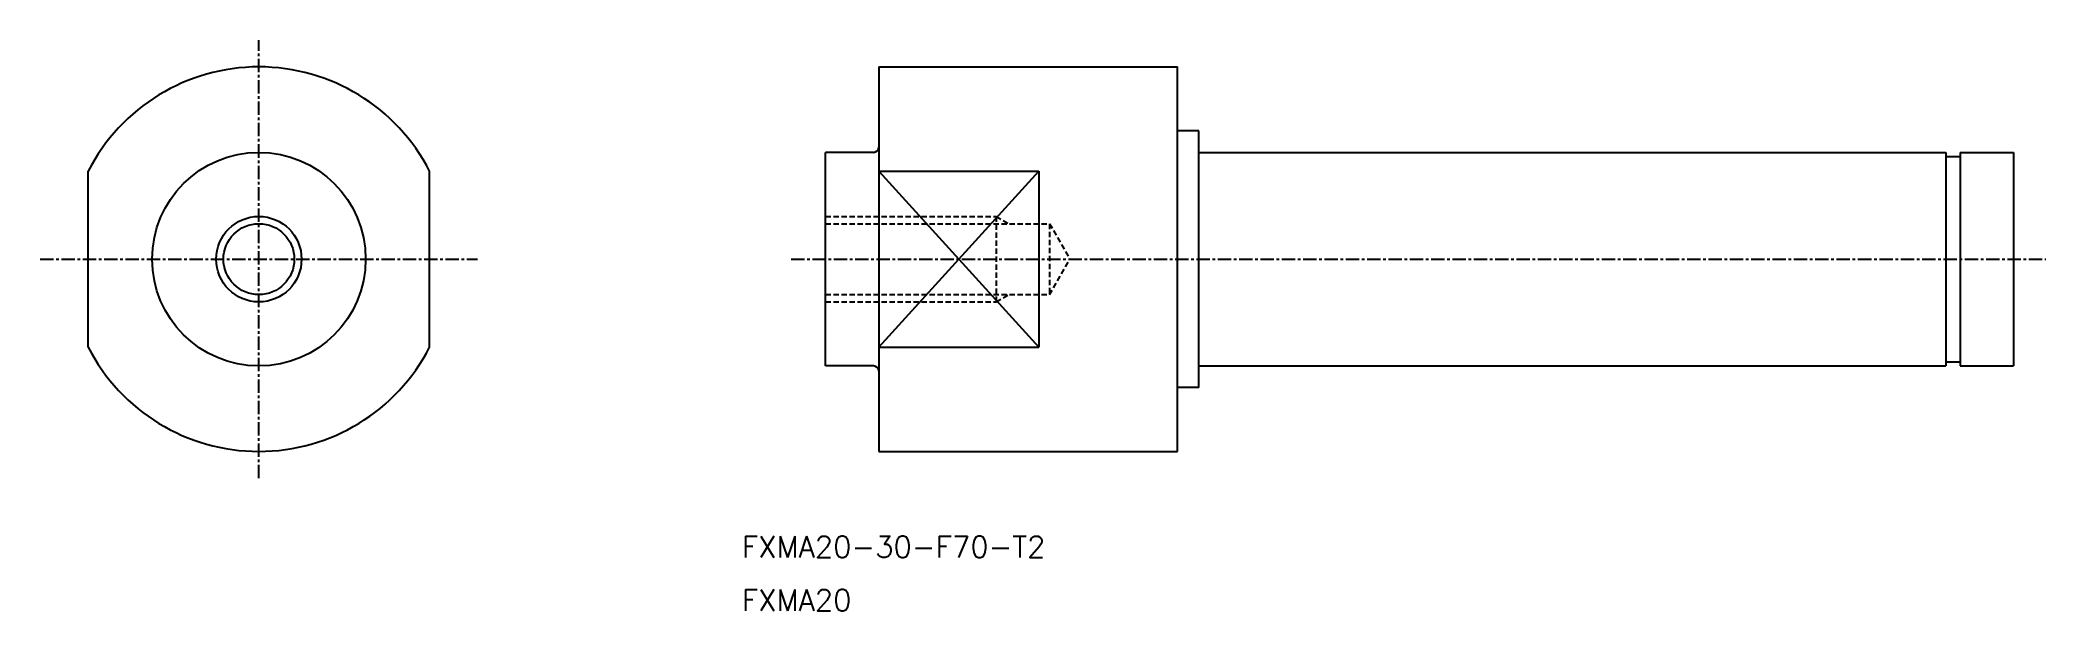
# Model space of a CAD drawing. Extents: x -20885 to -19844, y 30600 to 31934.
# Drawn here: x -20885.3 to -20697.3, y 31880.2 to 31933.7 of the extents above; entities outside this region: 1.
import ezdxf

# ---------------------------------------------------------------- set-up
doc = ezdxf.new("R2010")
doc.units = 0
doc.header["$PDMODE"] = 1
doc.linetypes.add('CENTER', pattern=[2, 1.25, -0.25, 0.25, -0.25])
doc.linetypes.add('DASHED', pattern=[0.75, 0.5, -0.25])
doc.layers.get('0').update_dxf_attribs({"linetype": 'CONTINUOUS'})
doc.layers.add('CENTER', color=1, linetype='CENTER')
doc.styles.add('MISUMI', font='txt.shx')

msp = doc.modelspace()

# ---------------------------------------------------------------- linework, layer by layer
at = {"color": 7, "linetype": 'CONTINUOUS'}
for p, q in [((-20806.67, 31931.16), (-20778.67, 31931.16)), ((-20806.67, 31931.16), (-20806.67, 31895.16)), ((-20778.67, 31895.16), (-20778.67, 31931.16)), ((-20776.67, 31925.16), (-20778.67, 31925.16)), ((-20776.67, 31901.16), (-20776.67, 31925.16)), ((-20811.67, 31903.16), (-20811.67, 31923.16)), ((-20807.17, 31923.16), (-20811.67, 31923.16)), ((-20776.67, 31923.16), (-20706.67, 31923.16)), ((-20706.67, 31923.16), (-20706.67, 31903.16)), ((-20706.67, 31922.76), (-20705.32, 31922.76)), ((-20705.32, 31923.16), (-20705.32, 31903.16)), ((-20705.32, 31923.16), (-20700.32, 31923.16)), ((-20700.32, 31923.16), (-20700.32, 31903.16)), ((-20880.78, 31904.91), (-20880.78, 31921.41)), ((-20848.78, 31904.91), (-20848.78, 31921.41)), ((-20806.67, 31921.41), (-20791.67, 31921.41)), ((-20791.67, 31921.41), (-20791.67, 31904.91)), ((-20806.67, 31904.91), (-20791.67, 31904.91)), ((-20807.17, 31903.16), (-20811.67, 31903.16)), ((-20776.67, 31903.16), (-20706.67, 31903.16)), ((-20706.67, 31903.56), (-20705.32, 31903.56)), ((-20705.32, 31903.16), (-20700.32, 31903.16)), ((-20776.67, 31901.16), (-20778.67, 31901.16)), ((-20806.67, 31895.16), (-20778.67, 31895.16))]:
    msp.add_line(p, q, dxfattribs=at)
at = {"color": 3, "linetype": 'CONTINUOUS'}
for p, q in [((-20806.67, 31921.41), (-20791.67, 31904.91)), ((-20806.67, 31904.91), (-20791.67, 31921.41))]:
    msp.add_line(p, q, dxfattribs=at)
at = {"color": 3, "linetype": 'DASHED'}
for p, q in [((-20811.67, 31917.16), (-20795.67, 31917.16)), ((-20811.67, 31916.48), (-20790.67, 31916.48)), ((-20795.67, 31917.16), (-20795.67, 31909.16)), ((-20795.67, 31917.16), (-20794.5, 31916.48)), ((-20790.67, 31916.48), (-20790.67, 31909.84)), ((-20790.67, 31916.48), (-20788.76, 31913.16)), ((-20790.67, 31909.84), (-20788.76, 31913.16)), ((-20811.67, 31909.84), (-20790.67, 31909.84)), ((-20811.67, 31909.16), (-20795.67, 31909.16)), ((-20795.67, 31909.16), (-20794.5, 31909.84))]:
    msp.add_line(p, q, dxfattribs=at)
at = {"color": 7, "linetype": 'CONTINUOUS'}
for radius in [10, 3.32]:
    msp.add_circle((-20864.78, 31913.16), radius, dxfattribs=at)
at = {"color": 3, "linetype": 'CONTINUOUS'}
msp.add_circle((-20864.78, 31913.16), 4, dxfattribs=at)
at = {"color": 7, "linetype": 'CONTINUOUS'}
for centre, radius, start, end in [((-20864.78, 31913.16), 18, 27.266, 152.734), ((-20807.17, 31923.66), 0.5, 270, 0), ((-20864.78, 31913.16), 18, 207.266, 332.734), ((-20807.17, 31902.66), 0.5, 0, 90)]:
    msp.add_arc(centre, radius, start, end, dxfattribs=at)
msp.add_point((-19844.35, 30599.58), dxfattribs=at)
at = {"layer": 'CENTER', "color": 1, "linetype": 'CENTER'}
for p, q in [((-20864.78, 31892.66), (-20864.78, 31933.66)), ((-20885.28, 31913.16), (-20844.28, 31913.16)), ((-20814.89, 31913.16), (-20697.28, 31913.16))]:
    msp.add_line(p, q, dxfattribs=at)

# ---------------------------------------------------------------- texts
at = {"color": 7, "linetype": 'CONTINUOUS', "style": 'MISUMI'}
for s, p in [('FXMA20-30-F70-T2', (-20819.52, 31885.24)), ('FXMA20', (-20819.52, 31880.24))]:
    msp.add_text(s, height=2, dxfattribs=at).set_placement(p)

doc.saveas('drawing.dxf')
